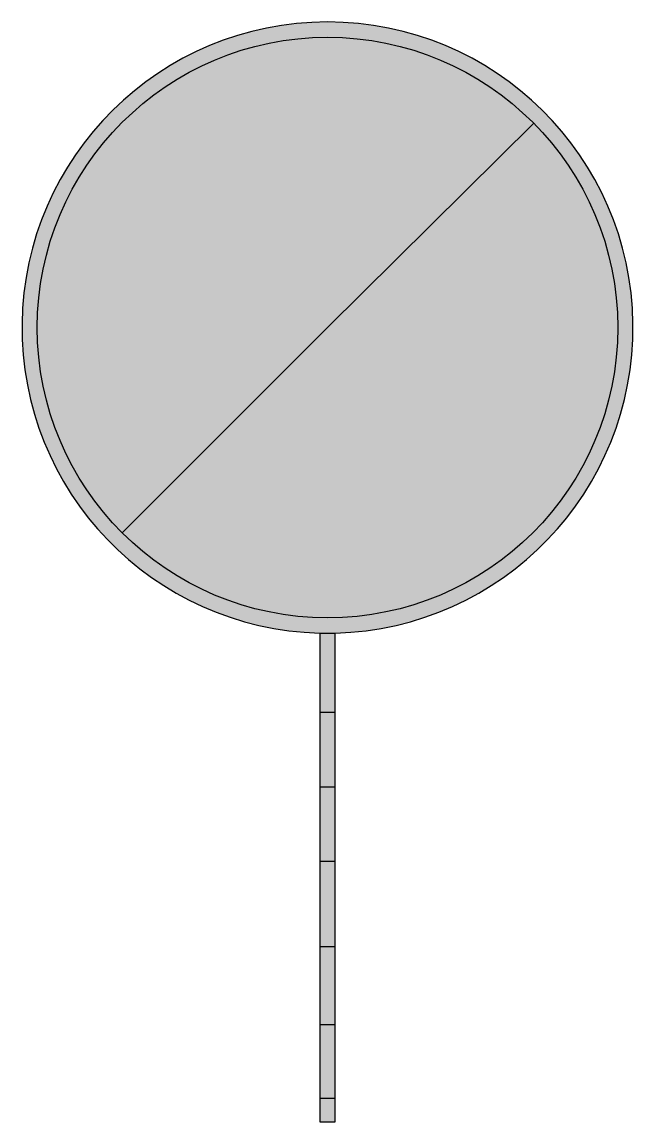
# Model space of a CAD drawing. Header units: millimetres. Extents: x -1 to 1, y 0 to 3.6.
import ezdxf

# ---------------------------------------------------------------- set-up
doc = ezdxf.new("R2010")
doc.units = ezdxf.units.MM
doc.layers.get('0').update_dxf_attribs({"color": 200})

msp = doc.modelspace()

# ---------------------------------------------------------------- hatches: boundary and pattern name
for color, points in [(256, [(-0.025, 1.6), (0.025, 1.6, 79.987498)]), (255, [(0.6749, 3.2683, 0.669889), (-0.95, 2.5997, 0.198912), (-0.6718, 1.9279), (0, 2.5997)]), (256, [(0.95, 2.5997, 0.197684), (0.6749, 3.2683), (0, 2.5997), (-0.6718, 1.9279, 0.668179)]), (256, [(0.025, 1.6), (-0.025, 1.6), (-0.025, 1.3415), (0.025, 1.3415)]), (256, [(-0.025, 1.0971), (0.025, 1.0971), (0.025, 1.3415), (-0.025, 1.3415)]), (256, [(-0.025, 0.8534), (0.025, 0.8534), (0.025, 1.0971), (-0.025, 1.0971)]), (256, [(0.025, 0.8534), (-0.025, 0.8534), (-0.025, 0.5743), (0.025, 0.5743)]), (256, [(0.025, 0.5743), (-0.025, 0.5743), (-0.025, 0.3189), (0.025, 0.3189)]), (256, [(0.025, 0.3189), (-0.025, 0.3189), (-0.025, 0.0776), (0.025, 0.0776)]), (256, [(0.025, 0.0776), (-0.025, 0.0776), (-0.025, 0), (0.025, 0)])]:
    msp.add_hatch(color=color).paths.add_polyline_path(points)

# ---------------------------------------------------------------- linework, layer by layer
for p, q in [((0, 2.5997), (0.6749, 3.2683)), ((0, 2.5997), (-0.6718, 1.9279)), ((-0.025, 1.6), (-0.025, 0)), ((-0.025, 1.6), (0.025, 1.6)), ((0.025, 0), (0.025, 1.6)), ((-0.025, 1.3415), (0.025, 1.3415)), ((-0.025, 1.0971), (0.025, 1.0971)), ((-0.025, 0.8534), (0.025, 0.8534)), ((-0.025, 0.5743), (0.025, 0.5743)), ((-0.025, 0.3189), (0.025, 0.3189)), ((-0.025, 0.0776), (0.025, 0.0776)), ((-0.025, 0), (0.025, 0))]:
    msp.add_line(p, q)
msp.add_circle((0, 2.5997), 0.95)
msp.add_arc((0, 2.5997), 1, 271.4325, 268.5675)

doc.saveas('drawing.dxf')
